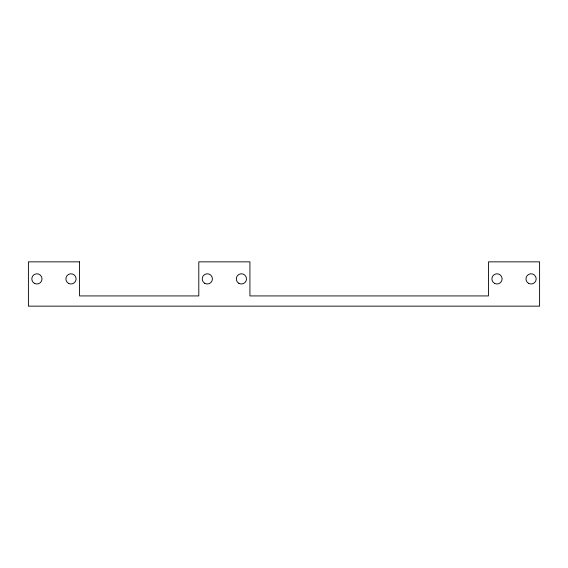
<?xml version="1.0" encoding="UTF-8"?>
<svg xmlns="http://www.w3.org/2000/svg" width="568" height="568" viewBox="0 0 568 568"><rect width="100%" height="100%" fill="white"/><g stroke="black" fill="none" stroke-linecap="round" stroke-linejoin="round"><path stroke-width="0.85" d="M79.52 261.848L28.4 261.848L28.4 306.152L539.6 306.152L539.6 261.848L488.48 261.848L488.48 295.928L249.92 295.928L249.92 261.848L198.8 261.848L198.8 295.928L79.52 295.928L79.52 261.848M34.364 283.318A5.112 5.112 0 0 0 42.032 278.888A5.112 5.112 0 0 0 34.364 274.458A5.112 5.112 0 0 0 34.364 283.318M68.444 283.318A5.112 5.112 0 0 0 76.112 278.888A5.112 5.112 0 0 0 68.444 274.458A5.112 5.112 0 0 0 68.444 283.318M204.764 283.318A5.112 5.112 0 0 0 212.432 278.888A5.112 5.112 0 0 0 204.764 274.458A5.112 5.112 0 0 0 204.764 283.318M238.844 283.318A5.112 5.112 0 0 0 246.512 278.888A5.112 5.112 0 0 0 238.844 274.458A5.112 5.112 0 0 0 238.844 283.318M494.444 283.318A5.112 5.112 0 0 0 502.112 278.888A5.112 5.112 0 0 0 494.444 274.458A5.112 5.112 0 0 0 494.444 283.318M528.524 283.318A5.112 5.112 0 0 0 536.192 278.888A5.112 5.112 0 0 0 528.524 274.458A5.112 5.112 0 0 0 528.524 283.318"/></g></svg>
